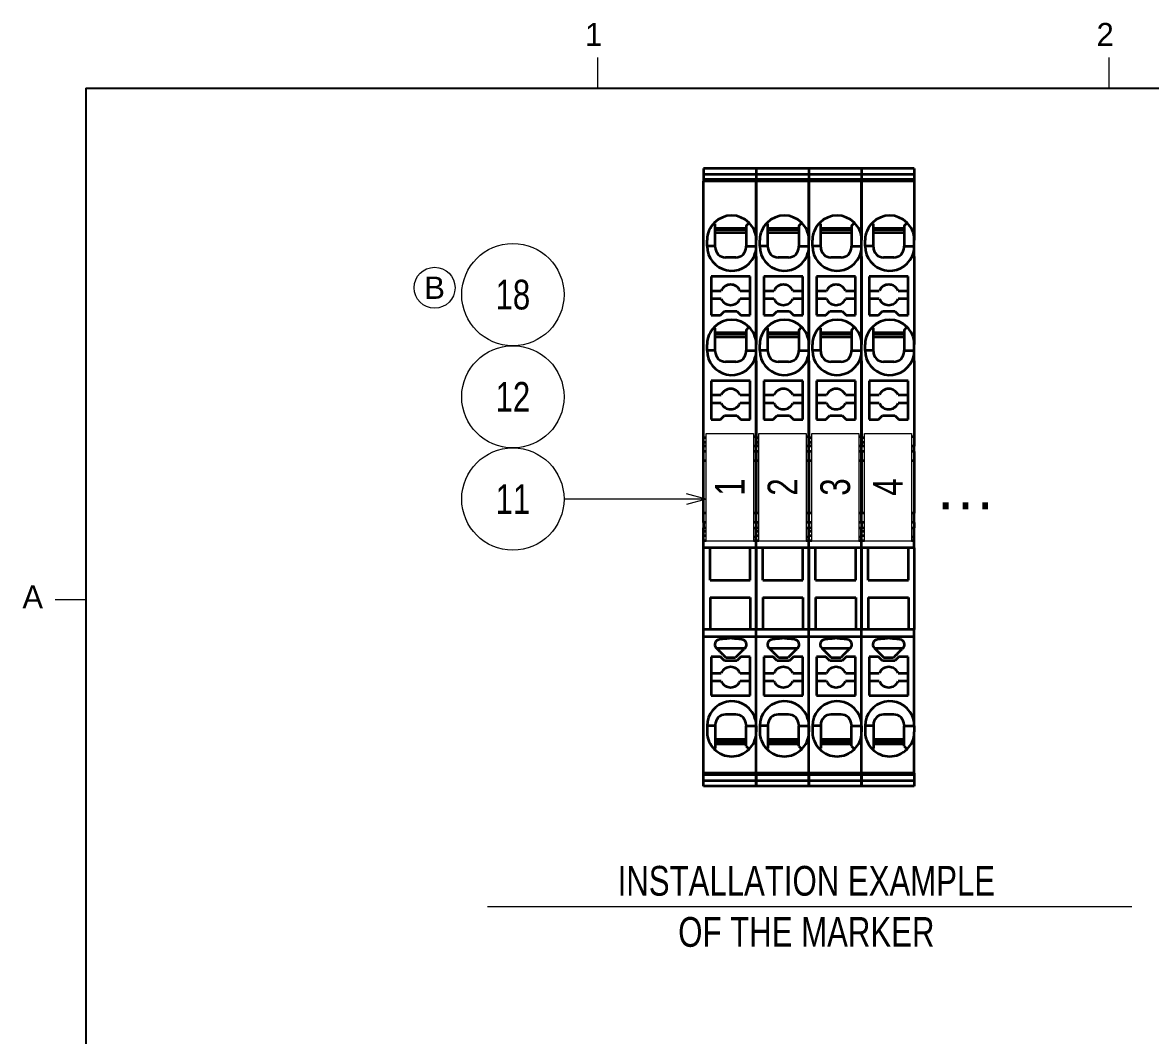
# Model space of a CAD drawing. Header units: millimetres. Extents: x 7 to 587, y 2 to 418.
# Drawn here: x 26.8 to 137.1, y 317.4 to 416.4 of the extents above; entities that cross this region are included whole.
import ezdxf
from ezdxf.enums import TextEntityAlignment as Align

# ---------------------------------------------------------------- set-up
doc = ezdxf.new("R2010")
doc.units = ezdxf.units.MM
for name, color, linetype in [('GR1_01', 7, 'Continuous'), ('GR1_05', 7, 'Continuous'), ('GR1_15', 7, 'Continuous'), ('GR1_16', 7, 'Continuous'), ('図面枠C7M', 7, 'Continuous')]:
    doc.layers.add(name, color=color, linetype=linetype)
doc.styles.add('HG丸ｺﾞｼｯｸM-PRO', font='')
doc.styles.get('HG丸ｺﾞｼｯｸM-PRO').set_extended_font_data('HG丸ｺﾞｼｯｸM-PRO')

# ---------------------------------------------------------------- blocks, each defined once
blk = doc.blocks.new('BLKF023')
at = {"layer": '図面枠C7M', "color": 4, "linetype": 'Continuous', "lineweight": 13}
for p, q in [((83, 413), (83, 410)), ((133, 413), (133, 410)), ((30, 360), (33, 360))]:
    blk.add_line(p, q, dxfattribs=at)
at = {"layer": '図面枠C7M', "color": 2, "linetype": 'Continuous', "lineweight": 25}
for q in [(587, 410), (33, 10)]:
    blk.add_line((33, 410), q, dxfattribs=at)
at = {"layer": '図面枠C7M', "color": 4, "linetype": 'Continuous', "lineweight": 13, "style": 'HG丸ｺﾞｼｯｸM-PRO'}
for s, width, p in [('1', 1.003994, (81.79, 413.45)), ('2', 1.003994, (131.79, 413.45)), ('A', 1.002405, (26.79, 358.45))]:
    blk.add_text(s, height=2.25, dxfattribs=dict(at, width=width)).set_placement(p, align=Align.BOTTOM_LEFT)
blk = doc.blocks.new('BLKF063')
at = {"layer": 'GR1_01', "color": 3, "linetype": 'Continuous', "lineweight": 35}
for p, q in [((93.37, 402.14), (93.37, 401.6)), ((98.52, 402.14), (93.37, 402.14)), ((93.37, 401.6), (93.37, 401.06)), ((93.37, 401.6), (98.52, 401.6)), ((98.52, 402.14), (98.52, 401.6)), ((98.52, 401.6), (98.52, 401.06)), ((98.52, 401.06), (93.37, 401.06)), ((93.37, 401.06), (93.37, 400.9)), ((93.37, 375.79), (93.37, 400.9)), ((98.52, 400.9), (93.37, 400.9)), ((98.52, 401.06), (98.52, 400.9)), ((98.52, 400.9), (98.52, 396.14)), ((94.52, 396.74), (94.42, 396.84)), ((94.52, 396.29), (94.52, 396.74)), ((94.52, 396.14), (94.52, 396.29)), ((94.52, 396.29), (97.52, 396.29)), ((94.52, 395.89), (94.52, 396.14)), ((97.52, 396.14), (94.52, 396.14)), ((94.52, 394.54), (94.52, 395.89)), ((94.52, 395.89), (97.52, 395.89)), ((97.52, 396.54), (97.82, 396.84)), ((97.52, 396.54), (97.52, 396.29)), ((97.52, 396.29), (97.52, 396.14)), ((97.52, 396.14), (97.52, 395.89)), ((97.52, 395.89), (97.52, 394.54)), ((98.52, 396.14), (98.3, 396.14)), ((98.52, 396.14), (98.52, 395.14)), ((93.72, 394.54), (93.72, 395.14)), ((98.52, 394.54), (98.52, 395.14)), ((94.52, 394.54), (93.72, 394.54)), ((94.52, 394.44), (94.52, 394.54)), ((97.52, 394.54), (98.52, 394.54)), ((97.52, 394.44), (97.52, 394.54)), ((98.52, 393.54), (98.52, 394.54)), ((98.52, 393.54), (98.3, 393.54)), ((98.52, 393.54), (98.52, 385.94)), ((97.92, 391.59), (94.12, 391.59)), ((94.12, 391.59), (94.12, 390.19)), ((97.92, 390.19), (97.92, 391.59)), ((94.12, 390.19), (95.1, 390.19)), ((94.12, 390.19), (94.12, 389.39)), ((95.1, 389.39), (94.12, 389.39)), ((94.12, 389.39), (94.12, 387.79)), ((96.94, 390.19), (97.92, 390.19)), ((97.92, 389.39), (96.94, 389.39)), ((97.92, 389.39), (97.92, 390.19)), ((97.92, 387.79), (97.92, 389.39)), ((95.02, 387.79), (95.42, 388.19)), ((95.42, 388.19), (96.62, 388.19)), ((96.62, 388.19), (97.02, 387.79)), ((94.12, 387.79), (95.02, 387.79)), ((97.02, 387.79), (97.92, 387.79)), ((94.52, 386.54), (94.42, 386.64)), ((94.52, 386.09), (94.52, 386.54)), ((94.52, 385.94), (94.52, 386.09)), ((94.52, 386.09), (97.52, 386.09)), ((94.52, 385.69), (94.52, 385.94)), ((97.52, 385.94), (94.52, 385.94)), ((97.52, 386.34), (97.82, 386.64)), ((97.52, 386.34), (97.52, 386.09)), ((97.52, 386.09), (97.52, 385.94)), ((97.52, 385.94), (97.52, 385.69)), ((98.52, 385.94), (98.3, 385.94)), ((98.52, 385.94), (98.52, 384.94)), ((93.72, 384.34), (93.72, 384.94)), ((94.52, 384.34), (94.52, 385.69)), ((94.52, 385.69), (97.52, 385.69)), ((97.52, 385.69), (97.52, 384.34)), ((98.52, 384.34), (98.52, 384.94)), ((94.52, 384.34), (93.72, 384.34)), ((94.52, 384.24), (94.52, 384.34)), ((97.52, 384.34), (98.52, 384.34)), ((97.52, 384.24), (97.52, 384.34)), ((98.52, 383.34), (98.52, 384.34)), ((98.52, 383.34), (98.3, 383.34)), ((98.52, 383.34), (98.52, 375.89)), ((97.92, 381.39), (94.12, 381.39)), ((94.12, 381.39), (94.12, 379.99)), ((97.92, 379.99), (97.92, 381.39)), ((94.12, 379.99), (94.12, 379.19)), ((94.12, 379.99), (95.1, 379.99)), ((96.94, 379.99), (97.92, 379.99)), ((97.92, 379.19), (97.92, 379.99)), ((94.12, 379.19), (94.12, 377.59)), ((95.1, 379.19), (94.12, 379.19)), ((97.92, 379.19), (96.94, 379.19)), ((97.92, 377.59), (97.92, 379.19)), ((94.12, 377.59), (95.02, 377.59)), ((95.02, 377.59), (95.42, 377.99)), ((95.42, 377.99), (96.62, 377.99)), ((96.62, 377.99), (97.02, 377.59)), ((97.02, 377.59), (97.92, 377.59)), ((93.37, 375.34), (93.37, 375.79)), ((93.64, 375.79), (93.37, 375.79)), ((93.64, 375.34), (93.37, 375.34)), ((93.37, 374.99), (93.37, 375.34)), ((93.37, 374.47), (93.37, 374.99)), ((93.64, 374.99), (93.37, 374.99)), ((98.52, 375.89), (98.24, 375.89)), ((98.52, 374.99), (98.24, 374.99)), ((98.52, 375.89), (98.52, 374.99)), ((98.52, 374.47), (98.52, 374.99)), ((93.37, 373.56), (93.37, 374.47)), ((93.64, 374.47), (93.37, 374.47)), ((98.52, 374.47), (98.24, 374.47)), ((98.52, 374.47), (98.52, 373.56)), ((93.37, 368.43), (93.37, 373.56)), ((93.64, 373.56), (93.37, 373.56)), ((98.52, 373.56), (98.24, 373.56)), ((98.52, 373.56), (98.52, 368.43)), ((93.37, 367.52), (93.37, 368.43)), ((93.64, 368.43), (93.37, 368.43)), ((98.52, 368.43), (98.24, 368.43)), ((98.52, 367.52), (98.52, 368.43)), ((93.37, 367.52), (93.37, 367)), ((93.64, 367.52), (93.37, 367.52)), ((98.52, 367.52), (98.24, 367.52)), ((98.52, 367.52), (98.52, 367)), ((93.37, 366.65), (93.37, 367)), ((93.37, 367), (93.64, 367)), ((93.37, 366.2), (93.37, 366.65)), ((93.64, 366.65), (93.37, 366.65)), ((93.64, 366.2), (93.37, 366.2)), ((93.37, 365.76), (93.37, 366.2)), ((98.24, 367), (98.52, 367)), ((98.52, 366.09), (98.24, 366.09)), ((98.52, 366.09), (98.52, 367)), ((98.52, 365.76), (98.52, 366.09)), ((93.37, 365.76), (93.64, 365.76)), ((93.37, 365.04), (93.37, 365.76)), ((93.37, 357.04), (93.37, 365.04)), ((94.02, 365.04), (93.37, 365.04)), ((94.02, 361.89), (94.02, 365.04)), ((97.94, 365.04), (94.02, 365.04)), ((97.94, 361.89), (97.94, 365.04)), ((98.52, 365.04), (97.94, 365.04)), ((98.24, 365.76), (98.52, 365.76)), ((98.52, 365.04), (98.52, 365.76)), ((98.52, 365.04), (98.52, 357.04)), ((94.02, 361.89), (97.94, 361.89)), ((94.02, 360.19), (97.94, 360.19)), ((94.02, 360.19), (94.02, 357.04)), ((97.94, 360.19), (97.94, 357.04)), ((94.02, 357.04), (93.37, 357.04)), ((93.37, 356.33), (93.37, 357.04)), ((93.37, 343), (93.37, 356.33)), ((98.52, 356.33), (93.37, 356.33)), ((97.94, 357.04), (94.02, 357.04)), ((98.52, 357.04), (97.94, 357.04)), ((98.52, 356.33), (98.52, 357.04)), ((98.52, 348.64), (98.52, 356.33)), ((94.63, 355.22), (97.41, 355.22)), ((95.02, 354.39), (94.12, 354.39)), ((94.12, 354.39), (94.12, 352.79)), ((95.42, 353.99), (95.02, 354.39)), ((96.62, 353.99), (95.42, 353.99)), ((97.02, 354.39), (96.62, 353.99)), ((97.92, 354.39), (97.02, 354.39)), ((97.92, 352.79), (97.92, 354.39)), ((94.12, 352.79), (94.12, 351.99)), ((94.12, 352.79), (95.1, 352.79)), ((94.12, 351.99), (94.12, 350.59)), ((95.1, 351.99), (94.12, 351.99)), ((96.94, 352.79), (97.92, 352.79)), ((97.92, 351.99), (96.94, 351.99)), ((97.92, 351.99), (97.92, 352.79)), ((97.92, 350.59), (97.92, 351.99)), ((94.12, 350.59), (97.92, 350.59)), ((98.52, 348.64), (98.3, 348.64)), ((98.52, 347.64), (98.52, 348.64)), ((94.52, 347.64), (93.72, 347.64)), ((93.72, 347.64), (93.72, 347.04)), ((94.52, 347.74), (94.52, 347.64)), ((94.52, 347.64), (94.52, 346.29)), ((97.52, 347.74), (97.52, 347.64)), ((97.52, 347.64), (98.52, 347.64)), ((97.52, 346.29), (97.52, 347.64)), ((98.52, 347.64), (98.52, 347.04)), ((97.52, 346.29), (94.52, 346.29)), ((94.52, 346.29), (94.52, 346.04)), ((97.52, 346.04), (97.52, 346.29)), ((98.52, 346.04), (98.52, 347.04)), ((94.52, 345.44), (94.42, 345.35)), ((97.52, 346.04), (94.52, 346.04)), ((94.52, 346.04), (94.52, 345.89)), ((94.52, 345.89), (97.52, 345.89)), ((94.52, 345.89), (94.52, 345.44)), ((97.52, 345.89), (97.52, 346.04)), ((97.52, 345.64), (97.52, 345.89)), ((97.52, 345.64), (97.82, 345.35)), ((98.52, 346.04), (98.3, 346.04)), ((98.52, 343), (98.52, 346.04)), ((93.37, 342.83), (93.37, 343)), ((98.52, 343), (93.37, 343)), ((98.52, 343), (98.52, 342.83)), ((93.37, 342.29), (93.37, 342.83)), ((98.52, 342.83), (93.37, 342.83)), ((93.37, 341.74), (93.37, 342.29)), ((93.37, 342.29), (98.52, 342.29)), ((98.52, 342.83), (98.52, 342.29)), ((98.52, 342.29), (98.52, 341.74)), ((98.52, 341.74), (93.37, 341.74))]:
    blk.add_line(p, q, dxfattribs=at)
for centre, radius, start, end in [((96.12, 395.14), 2.4, 45, 135), ((96.12, 395.14), 2.4, 135, 180), ((96.12, 395.14), 2.4, 24.6243, 45), ((96.12, 395.14), 2.4, 0, 24.6243), ((96.12, 394.54), 2.4, 180, 335.3757), ((95.52, 394.44), 1, 180, 270), ((96.52, 394.44), 1, 270, 0), ((96.12, 394.54), 2.4, 335.3757, 0), ((96.02, 389.79), 1, 23.5782, 156.4218), ((96.02, 389.79), 1, 203.5782, 336.4218), ((96.12, 384.94), 2.4, 45, 135), ((96.12, 384.94), 2.4, 135, 180), ((96.12, 384.94), 2.4, 24.6243, 45), ((96.12, 384.94), 2.4, 0, 24.6243), ((96.12, 384.34), 2.4, 180, 335.3757), ((95.52, 384.24), 1, 180, 270), ((96.52, 384.24), 1, 270, 0), ((96.12, 384.34), 2.4, 335.3757, 0), ((96.02, 379.59), 1, 23.5782, 156.4218), ((96.02, 379.59), 1, 203.5782, 336.4218), ((94.97, 355.59), 0.5, 95.4406, 224.9997), ((97.07, 355.59), 0.5, 315, 84.5597), ((96.02, 352.39), 1, 23.5782, 156.4218), ((96.02, 352.39), 1, 203.5782, 336.4218), ((96.12, 347.64), 2.4, 24.6243, 180), ((95.52, 347.74), 1, 90, 180), ((96.52, 347.74), 1, 0, 90), ((96.12, 347.64), 2.4, 0, 24.6243), ((96.12, 347.04), 2.4, 180, 225), ((96.12, 347.04), 2.4, 335.3757, 0), ((96.12, 347.04), 2.4, 225, 315), ((96.12, 347.04), 2.4, 315, 335.3757)]:
    blk.add_arc(centre, radius, start, end, dxfattribs=at)
for points, knots in [([(96.52, 393.44), (96.48, 393.44), (96.4, 393.44), (96.27, 393.44), (96.13, 393.44), (96, 393.44), (95.87, 393.44), (95.75, 393.44), (95.63, 393.44), (95.56, 393.44), (95.52, 393.44)], [0, 0, 0, 0, 0.1216783, 0.2511232, 0.3866031, 0.5226333, 0.6535034, 0.7768386, 0.8919103, 1, 1, 1, 1]), ([(96.52, 383.24), (96.48, 383.24), (96.4, 383.24), (96.27, 383.24), (96.13, 383.24), (96, 383.24), (95.87, 383.24), (95.75, 383.24), (95.63, 383.24), (95.56, 383.24), (95.52, 383.24)], [0, 0, 0, 0, 0.1216783, 0.2511232, 0.3866031, 0.5226333, 0.6535034, 0.7768386, 0.8919103, 1, 1, 1, 1]), ([(94.63, 355.22), (94.71, 355.15), (94.86, 355), (95.09, 354.77), (95.33, 354.53), (95.48, 354.37), (95.56, 354.29)], [0, 0, 0, 0, 0.323038, 0.646076, 0.980696, 1.315315, 1.315315, 1.315315, 1.315315]), ([(97.41, 355.22), (97.33, 355.15), (97.18, 355), (96.95, 354.77), (96.71, 354.53), (96.56, 354.37), (96.48, 354.29)], [0, 0, 0, 0, 0.323038, 0.646076, 0.980696, 1.315315, 1.315315, 1.315315, 1.315315]), ([(96.52, 348.74), (96.48, 348.74), (96.4, 348.74), (96.27, 348.74), (96.13, 348.74), (96, 348.74), (95.87, 348.74), (95.75, 348.74), (95.63, 348.74), (95.56, 348.74), (95.52, 348.74)], [0, 0, 0, 0, 0.1216783, 0.2511232, 0.3866031, 0.5226333, 0.6535034, 0.7768386, 0.8919103, 1, 1, 1, 1])]:
    blk.add_open_spline(points, degree=3, knots=knots, dxfattribs=at)
for points in [[(96.02, 356.2), (95.93, 356.19), (95.75, 356.17), (95.47, 356.14), (95.2, 356.12), (95.01, 356.1), (94.92, 356.09)], [(97.12, 356.09), (97.03, 356.1), (96.84, 356.12), (96.57, 356.14), (96.29, 356.17), (96.11, 356.19), (96.02, 356.2)], [(94.62, 355.24), (94.62, 355.24), (94.62, 355.23), (94.63, 355.23), (94.63, 355.22)], [(97.42, 355.24), (97.42, 355.24), (97.41, 355.23), (97.41, 355.23), (97.41, 355.22)], [(96.48, 354.29), (96.4, 354.29), (96.25, 354.29), (96.02, 354.29), (95.79, 354.29), (95.64, 354.29), (95.56, 354.29)]]:
    blk.add_open_spline(points, degree=3, dxfattribs=at)
blk = doc.blocks.new('BLKF064')
at = {"layer": 'GR1_01', "color": 4, "linetype": 'Continuous', "lineweight": 13}
for p, q in [((93.64, 365.74), (93.64, 376.24)), ((93.64, 376.24), (98.24, 376.24)), ((98.24, 376.24), (98.24, 365.74)), ((93.64, 365.74), (98.24, 365.74))]:
    blk.add_line(p, q, dxfattribs=at)
blk = doc.blocks.new('BLKF065')
at = {"layer": 'GR1_01', "color": 3, "linetype": 'Continuous', "lineweight": 35}
for p, q in [((98.52, 402.14), (98.52, 401.6)), ((103.67, 402.14), (98.52, 402.14)), ((98.52, 401.6), (98.52, 401.06)), ((98.52, 401.6), (103.67, 401.6)), ((103.67, 402.14), (103.67, 401.6)), ((103.67, 401.6), (103.67, 401.06)), ((103.67, 401.06), (98.52, 401.06)), ((98.52, 401.06), (98.52, 400.9)), ((98.52, 375.79), (98.52, 400.9)), ((103.67, 400.9), (98.52, 400.9)), ((103.67, 401.06), (103.67, 400.9)), ((103.67, 400.9), (103.67, 396.14)), ((99.67, 396.74), (99.57, 396.84)), ((99.67, 396.29), (99.67, 396.74)), ((99.67, 396.14), (99.67, 396.29)), ((99.67, 396.29), (102.67, 396.29)), ((99.67, 395.89), (99.67, 396.14)), ((102.67, 396.14), (99.67, 396.14)), ((99.67, 394.54), (99.67, 395.89)), ((99.67, 395.89), (102.67, 395.89)), ((102.67, 396.54), (102.97, 396.84)), ((102.67, 396.54), (102.67, 396.29)), ((102.67, 396.29), (102.67, 396.14)), ((102.67, 396.14), (102.67, 395.89)), ((102.67, 395.89), (102.67, 394.54)), ((103.67, 396.14), (103.45, 396.14)), ((103.67, 396.14), (103.67, 395.14)), ((98.87, 394.54), (98.87, 395.14)), ((103.67, 394.54), (103.67, 395.14)), ((99.67, 394.54), (98.87, 394.54)), ((99.67, 394.44), (99.67, 394.54)), ((102.67, 394.54), (103.67, 394.54)), ((102.67, 394.44), (102.67, 394.54)), ((103.67, 393.54), (103.67, 394.54)), ((103.67, 393.54), (103.45, 393.54)), ((103.67, 393.54), (103.67, 385.94)), ((103.07, 391.59), (99.27, 391.59)), ((99.27, 391.59), (99.27, 390.19)), ((103.07, 390.19), (103.07, 391.59)), ((99.27, 390.19), (100.25, 390.19)), ((99.27, 390.19), (99.27, 389.39)), ((100.25, 389.39), (99.27, 389.39)), ((99.27, 389.39), (99.27, 387.79)), ((102.09, 390.19), (103.07, 390.19)), ((103.07, 389.39), (102.09, 389.39)), ((103.07, 389.39), (103.07, 390.19)), ((103.07, 387.79), (103.07, 389.39)), ((100.17, 387.79), (100.57, 388.19)), ((100.57, 388.19), (101.77, 388.19)), ((101.77, 388.19), (102.17, 387.79)), ((99.27, 387.79), (100.17, 387.79)), ((102.17, 387.79), (103.07, 387.79)), ((99.67, 386.54), (99.57, 386.64)), ((99.67, 386.09), (99.67, 386.54)), ((99.67, 385.94), (99.67, 386.09)), ((99.67, 386.09), (102.67, 386.09)), ((99.67, 385.69), (99.67, 385.94)), ((102.67, 385.94), (99.67, 385.94)), ((102.67, 386.34), (102.97, 386.64)), ((102.67, 386.34), (102.67, 386.09)), ((102.67, 386.09), (102.67, 385.94)), ((102.67, 385.94), (102.67, 385.69)), ((103.67, 385.94), (103.45, 385.94)), ((103.67, 385.94), (103.67, 384.94)), ((98.87, 384.34), (98.87, 384.94)), ((99.67, 384.34), (99.67, 385.69)), ((99.67, 385.69), (102.67, 385.69)), ((102.67, 385.69), (102.67, 384.34)), ((103.67, 384.34), (103.67, 384.94)), ((99.67, 384.34), (98.87, 384.34)), ((99.67, 384.24), (99.67, 384.34)), ((102.67, 384.34), (103.67, 384.34)), ((102.67, 384.24), (102.67, 384.34)), ((103.67, 383.34), (103.67, 384.34)), ((103.67, 383.34), (103.45, 383.34)), ((103.67, 383.34), (103.67, 375.89)), ((103.07, 381.39), (99.27, 381.39)), ((99.27, 381.39), (99.27, 379.99)), ((103.07, 379.99), (103.07, 381.39)), ((99.27, 379.99), (99.27, 379.19)), ((99.27, 379.99), (100.25, 379.99)), ((102.09, 379.99), (103.07, 379.99)), ((103.07, 379.19), (103.07, 379.99)), ((99.27, 379.19), (99.27, 377.59)), ((100.25, 379.19), (99.27, 379.19)), ((103.07, 379.19), (102.09, 379.19)), ((103.07, 377.59), (103.07, 379.19)), ((99.27, 377.59), (100.17, 377.59)), ((100.17, 377.59), (100.57, 377.99)), ((100.57, 377.99), (101.77, 377.99)), ((101.77, 377.99), (102.17, 377.59)), ((102.17, 377.59), (103.07, 377.59)), ((98.52, 375.34), (98.52, 375.79)), ((98.79, 375.79), (98.52, 375.79)), ((98.79, 375.34), (98.52, 375.34)), ((98.52, 374.99), (98.52, 375.34)), ((98.52, 374.47), (98.52, 374.99)), ((98.79, 374.99), (98.52, 374.99)), ((103.67, 375.89), (103.39, 375.89)), ((103.67, 374.99), (103.39, 374.99)), ((103.67, 375.89), (103.67, 374.99)), ((103.67, 374.47), (103.67, 374.99)), ((98.52, 373.56), (98.52, 374.47)), ((98.79, 374.47), (98.52, 374.47)), ((103.67, 374.47), (103.39, 374.47)), ((103.67, 374.47), (103.67, 373.56)), ((98.52, 368.43), (98.52, 373.56)), ((98.79, 373.56), (98.52, 373.56)), ((103.67, 373.56), (103.39, 373.56)), ((103.67, 373.56), (103.67, 368.43)), ((98.52, 367.52), (98.52, 368.43)), ((98.79, 368.43), (98.52, 368.43)), ((103.67, 368.43), (103.39, 368.43)), ((103.67, 367.52), (103.67, 368.43)), ((98.52, 367.52), (98.52, 367)), ((98.79, 367.52), (98.52, 367.52)), ((103.67, 367.52), (103.39, 367.52)), ((103.67, 367.52), (103.67, 367)), ((98.52, 366.65), (98.52, 367)), ((98.52, 367), (98.79, 367)), ((98.52, 366.2), (98.52, 366.65)), ((98.79, 366.65), (98.52, 366.65)), ((98.79, 366.2), (98.52, 366.2)), ((98.52, 365.76), (98.52, 366.2)), ((103.39, 367), (103.67, 367)), ((103.67, 366.09), (103.39, 366.09)), ((103.67, 366.09), (103.67, 367)), ((103.67, 365.76), (103.67, 366.09)), ((98.52, 365.76), (98.79, 365.76)), ((98.52, 365.04), (98.52, 365.76)), ((98.52, 357.04), (98.52, 365.04)), ((99.17, 365.04), (98.52, 365.04)), ((99.17, 361.89), (99.17, 365.04)), ((103.09, 365.04), (99.17, 365.04)), ((103.09, 361.89), (103.09, 365.04)), ((103.67, 365.04), (103.09, 365.04)), ((103.39, 365.76), (103.67, 365.76)), ((103.67, 365.04), (103.67, 365.76)), ((103.67, 365.04), (103.67, 357.04)), ((99.17, 361.89), (103.09, 361.89)), ((99.17, 360.19), (103.09, 360.19)), ((99.17, 360.19), (99.17, 357.04)), ((103.09, 360.19), (103.09, 357.04)), ((99.17, 357.04), (98.52, 357.04)), ((98.52, 356.33), (98.52, 357.04)), ((98.52, 343), (98.52, 356.33)), ((103.67, 356.33), (98.52, 356.33)), ((103.09, 357.04), (99.17, 357.04)), ((103.67, 357.04), (103.09, 357.04)), ((103.67, 356.33), (103.67, 357.04)), ((103.67, 348.64), (103.67, 356.33)), ((99.78, 355.22), (102.56, 355.22)), ((100.17, 354.39), (99.27, 354.39)), ((99.27, 354.39), (99.27, 352.79)), ((100.57, 353.99), (100.17, 354.39)), ((101.77, 353.99), (100.57, 353.99)), ((102.17, 354.39), (101.77, 353.99)), ((103.07, 354.39), (102.17, 354.39)), ((103.07, 352.79), (103.07, 354.39)), ((99.27, 352.79), (99.27, 351.99)), ((99.27, 352.79), (100.25, 352.79)), ((99.27, 351.99), (99.27, 350.59)), ((100.25, 351.99), (99.27, 351.99)), ((102.09, 352.79), (103.07, 352.79)), ((103.07, 351.99), (102.09, 351.99)), ((103.07, 351.99), (103.07, 352.79)), ((103.07, 350.59), (103.07, 351.99)), ((99.27, 350.59), (103.07, 350.59)), ((103.67, 348.64), (103.45, 348.64)), ((103.67, 347.64), (103.67, 348.64)), ((99.67, 347.64), (98.87, 347.64)), ((98.87, 347.64), (98.87, 347.04)), ((99.67, 347.74), (99.67, 347.64)), ((99.67, 347.64), (99.67, 346.29)), ((102.67, 347.74), (102.67, 347.64)), ((102.67, 347.64), (103.67, 347.64)), ((102.67, 346.29), (102.67, 347.64)), ((103.67, 347.64), (103.67, 347.04)), ((102.67, 346.29), (99.67, 346.29)), ((99.67, 346.29), (99.67, 346.04)), ((102.67, 346.04), (102.67, 346.29)), ((103.67, 346.04), (103.67, 347.04)), ((99.67, 345.44), (99.57, 345.35)), ((102.67, 346.04), (99.67, 346.04)), ((99.67, 346.04), (99.67, 345.89)), ((99.67, 345.89), (102.67, 345.89)), ((99.67, 345.89), (99.67, 345.44)), ((102.67, 345.89), (102.67, 346.04)), ((102.67, 345.64), (102.67, 345.89)), ((102.67, 345.64), (102.97, 345.35)), ((103.67, 346.04), (103.45, 346.04)), ((103.67, 343), (103.67, 346.04)), ((98.52, 342.83), (98.52, 343)), ((103.67, 343), (98.52, 343)), ((103.67, 343), (103.67, 342.83)), ((98.52, 342.29), (98.52, 342.83)), ((103.67, 342.83), (98.52, 342.83)), ((98.52, 341.74), (98.52, 342.29)), ((98.52, 342.29), (103.67, 342.29)), ((103.67, 342.83), (103.67, 342.29)), ((103.67, 342.29), (103.67, 341.74)), ((103.67, 341.74), (98.52, 341.74))]:
    blk.add_line(p, q, dxfattribs=at)
for centre, radius, start, end in [((101.27, 395.14), 2.4, 45, 135), ((101.27, 395.14), 2.4, 135, 180), ((101.27, 395.14), 2.4, 24.6243, 45), ((101.27, 395.14), 2.4, 0, 24.6243), ((101.27, 394.54), 2.4, 180, 335.3757), ((100.67, 394.44), 1, 180, 270), ((101.67, 394.44), 1, 270, 0), ((101.27, 394.54), 2.4, 335.3757, 0), ((101.17, 389.79), 1, 23.5782, 156.4218), ((101.17, 389.79), 1, 203.5782, 336.4218), ((101.27, 384.94), 2.4, 45, 135), ((101.27, 384.94), 2.4, 135, 180), ((101.27, 384.94), 2.4, 24.6243, 45), ((101.27, 384.94), 2.4, 0, 24.6243), ((101.27, 384.34), 2.4, 180, 335.3757), ((100.67, 384.24), 1, 180, 270), ((101.67, 384.24), 1, 270, 0), ((101.27, 384.34), 2.4, 335.3757, 0), ((101.17, 379.59), 1, 23.5782, 156.4218), ((101.17, 379.59), 1, 203.5782, 336.4218), ((100.12, 355.59), 0.5, 95.4406, 224.9997), ((102.22, 355.59), 0.5, 315, 84.5597), ((101.17, 352.39), 1, 23.5782, 156.4218), ((101.17, 352.39), 1, 203.5782, 336.4218), ((101.27, 347.64), 2.4, 24.6243, 180), ((100.67, 347.74), 1, 90, 180), ((101.67, 347.74), 1, 0, 90), ((101.27, 347.64), 2.4, 0, 24.6243), ((101.27, 347.04), 2.4, 180, 225), ((101.27, 347.04), 2.4, 335.3757, 0), ((101.27, 347.04), 2.4, 225, 315), ((101.27, 347.04), 2.4, 315, 335.3757)]:
    blk.add_arc(centre, radius, start, end, dxfattribs=at)
for points, knots in [([(101.67, 393.44), (101.63, 393.44), (101.55, 393.44), (101.42, 393.44), (101.28, 393.44), (101.15, 393.44), (101.02, 393.44), (100.9, 393.44), (100.78, 393.44), (100.71, 393.44), (100.67, 393.44)], [0, 0, 0, 0, 0.1216783, 0.2511232, 0.3866031, 0.5226333, 0.6535034, 0.7768386, 0.8919103, 1, 1, 1, 1]), ([(101.67, 383.24), (101.63, 383.24), (101.55, 383.24), (101.42, 383.24), (101.28, 383.24), (101.15, 383.24), (101.02, 383.24), (100.9, 383.24), (100.78, 383.24), (100.71, 383.24), (100.67, 383.24)], [0, 0, 0, 0, 0.1216783, 0.2511232, 0.3866031, 0.5226333, 0.6535034, 0.7768386, 0.8919103, 1, 1, 1, 1]), ([(99.78, 355.22), (99.86, 355.15), (100.01, 355), (100.24, 354.77), (100.48, 354.53), (100.63, 354.37), (100.71, 354.29)], [0, 0, 0, 0, 0.323038, 0.646076, 0.980696, 1.315315, 1.315315, 1.315315, 1.315315]), ([(102.56, 355.22), (102.48, 355.15), (102.33, 355), (102.1, 354.77), (101.86, 354.53), (101.71, 354.37), (101.63, 354.29)], [0, 0, 0, 0, 0.323038, 0.646076, 0.980696, 1.315315, 1.315315, 1.315315, 1.315315]), ([(101.67, 348.74), (101.63, 348.74), (101.55, 348.74), (101.42, 348.74), (101.28, 348.74), (101.15, 348.74), (101.02, 348.74), (100.9, 348.74), (100.78, 348.74), (100.71, 348.74), (100.67, 348.74)], [0, 0, 0, 0, 0.1216783, 0.2511232, 0.3866031, 0.5226333, 0.6535034, 0.7768386, 0.8919103, 1, 1, 1, 1])]:
    blk.add_open_spline(points, degree=3, knots=knots, dxfattribs=at)
for points in [[(101.17, 356.2), (101.08, 356.19), (100.9, 356.17), (100.62, 356.14), (100.35, 356.12), (100.16, 356.1), (100.07, 356.09)], [(102.27, 356.09), (102.18, 356.1), (101.99, 356.12), (101.72, 356.14), (101.44, 356.17), (101.26, 356.19), (101.17, 356.2)], [(99.77, 355.24), (99.77, 355.24), (99.77, 355.23), (99.78, 355.23), (99.78, 355.22)], [(102.57, 355.24), (102.57, 355.24), (102.56, 355.23), (102.56, 355.23), (102.56, 355.22)], [(101.63, 354.29), (101.55, 354.29), (101.4, 354.29), (101.17, 354.29), (100.94, 354.29), (100.79, 354.29), (100.71, 354.29)]]:
    blk.add_open_spline(points, degree=3, dxfattribs=at)
blk = doc.blocks.new('BLKF066')
at = {"layer": 'GR1_01', "color": 4, "linetype": 'Continuous', "lineweight": 13}
for p, q in [((98.79, 365.74), (98.79, 376.24)), ((98.79, 376.24), (103.39, 376.24)), ((103.39, 376.24), (103.39, 365.74)), ((98.79, 365.74), (103.39, 365.74))]:
    blk.add_line(p, q, dxfattribs=at)
blk = doc.blocks.new('BLKF067')
at = {"layer": 'GR1_01', "color": 3, "linetype": 'Continuous', "lineweight": 35}
for p, q in [((103.67, 402.14), (103.67, 401.6)), ((108.82, 402.14), (103.67, 402.14)), ((103.67, 401.6), (103.67, 401.06)), ((103.67, 401.6), (108.82, 401.6)), ((108.82, 402.14), (108.82, 401.6)), ((108.82, 401.6), (108.82, 401.06)), ((108.82, 401.06), (103.67, 401.06)), ((103.67, 401.06), (103.67, 400.9)), ((103.67, 375.79), (103.67, 400.9)), ((108.82, 400.9), (103.67, 400.9)), ((108.82, 401.06), (108.82, 400.9)), ((108.82, 400.9), (108.82, 396.14)), ((104.82, 396.74), (104.72, 396.84)), ((104.82, 396.29), (104.82, 396.74)), ((104.82, 396.14), (104.82, 396.29)), ((104.82, 396.29), (107.82, 396.29)), ((104.82, 395.89), (104.82, 396.14)), ((107.82, 396.14), (104.82, 396.14)), ((104.82, 394.54), (104.82, 395.89)), ((104.82, 395.89), (107.82, 395.89)), ((107.82, 396.54), (108.12, 396.84)), ((107.82, 396.54), (107.82, 396.29)), ((107.82, 396.29), (107.82, 396.14)), ((107.82, 396.14), (107.82, 395.89)), ((107.82, 395.89), (107.82, 394.54)), ((108.82, 396.14), (108.6, 396.14)), ((108.82, 396.14), (108.82, 395.14)), ((104.02, 394.54), (104.02, 395.14)), ((108.82, 394.54), (108.82, 395.14)), ((104.82, 394.54), (104.02, 394.54)), ((104.82, 394.44), (104.82, 394.54)), ((107.82, 394.54), (108.82, 394.54)), ((107.82, 394.44), (107.82, 394.54)), ((108.82, 393.54), (108.82, 394.54)), ((108.82, 393.54), (108.6, 393.54)), ((108.82, 393.54), (108.82, 385.94)), ((108.22, 391.59), (104.42, 391.59)), ((104.42, 391.59), (104.42, 390.19)), ((108.22, 390.19), (108.22, 391.59)), ((104.42, 390.19), (105.4, 390.19)), ((104.42, 390.19), (104.42, 389.39)), ((105.4, 389.39), (104.42, 389.39)), ((104.42, 389.39), (104.42, 387.79)), ((107.24, 390.19), (108.22, 390.19)), ((108.22, 389.39), (107.24, 389.39)), ((108.22, 389.39), (108.22, 390.19)), ((108.22, 387.79), (108.22, 389.39)), ((105.32, 387.79), (105.72, 388.19)), ((105.72, 388.19), (106.92, 388.19)), ((106.92, 388.19), (107.32, 387.79)), ((104.42, 387.79), (105.32, 387.79)), ((107.32, 387.79), (108.22, 387.79)), ((104.82, 386.54), (104.72, 386.64)), ((104.82, 386.09), (104.82, 386.54)), ((104.82, 385.94), (104.82, 386.09)), ((104.82, 386.09), (107.82, 386.09)), ((104.82, 385.69), (104.82, 385.94)), ((107.82, 385.94), (104.82, 385.94)), ((107.82, 386.34), (108.12, 386.64)), ((107.82, 386.34), (107.82, 386.09)), ((107.82, 386.09), (107.82, 385.94)), ((107.82, 385.94), (107.82, 385.69)), ((108.82, 385.94), (108.6, 385.94)), ((108.82, 385.94), (108.82, 384.94)), ((104.02, 384.34), (104.02, 384.94)), ((104.82, 384.34), (104.82, 385.69)), ((104.82, 385.69), (107.82, 385.69)), ((107.82, 385.69), (107.82, 384.34)), ((108.82, 384.34), (108.82, 384.94)), ((104.82, 384.34), (104.02, 384.34)), ((104.82, 384.24), (104.82, 384.34)), ((107.82, 384.34), (108.82, 384.34)), ((107.82, 384.24), (107.82, 384.34)), ((108.82, 383.34), (108.82, 384.34)), ((108.82, 383.34), (108.6, 383.34)), ((108.82, 383.34), (108.82, 375.89)), ((108.22, 381.39), (104.42, 381.39)), ((104.42, 381.39), (104.42, 379.99)), ((108.22, 379.99), (108.22, 381.39)), ((104.42, 379.99), (104.42, 379.19)), ((104.42, 379.99), (105.4, 379.99)), ((107.24, 379.99), (108.22, 379.99)), ((108.22, 379.19), (108.22, 379.99)), ((104.42, 379.19), (104.42, 377.59)), ((105.4, 379.19), (104.42, 379.19)), ((108.22, 379.19), (107.24, 379.19)), ((108.22, 377.59), (108.22, 379.19)), ((104.42, 377.59), (105.32, 377.59)), ((105.32, 377.59), (105.72, 377.99)), ((105.72, 377.99), (106.92, 377.99)), ((106.92, 377.99), (107.32, 377.59)), ((107.32, 377.59), (108.22, 377.59)), ((103.67, 375.34), (103.67, 375.79)), ((103.94, 375.79), (103.67, 375.79)), ((103.94, 375.34), (103.67, 375.34)), ((103.67, 374.99), (103.67, 375.34)), ((103.67, 374.47), (103.67, 374.99)), ((103.94, 374.99), (103.67, 374.99)), ((108.82, 375.89), (108.54, 375.89)), ((108.82, 374.99), (108.54, 374.99)), ((108.82, 375.89), (108.82, 374.99)), ((108.82, 374.47), (108.82, 374.99)), ((103.67, 373.56), (103.67, 374.47)), ((103.94, 374.47), (103.67, 374.47)), ((108.82, 374.47), (108.54, 374.47)), ((108.82, 374.47), (108.82, 373.56)), ((103.67, 368.43), (103.67, 373.56)), ((103.94, 373.56), (103.67, 373.56)), ((108.82, 373.56), (108.54, 373.56)), ((108.82, 373.56), (108.82, 368.43)), ((103.67, 367.52), (103.67, 368.43)), ((103.94, 368.43), (103.67, 368.43)), ((108.82, 368.43), (108.54, 368.43)), ((108.82, 367.52), (108.82, 368.43)), ((103.67, 367.52), (103.67, 367)), ((103.94, 367.52), (103.67, 367.52)), ((108.82, 367.52), (108.54, 367.52)), ((108.82, 367.52), (108.82, 367)), ((103.67, 366.65), (103.67, 367)), ((103.67, 367), (103.94, 367)), ((103.67, 366.2), (103.67, 366.65)), ((103.94, 366.65), (103.67, 366.65)), ((103.94, 366.2), (103.67, 366.2)), ((103.67, 365.76), (103.67, 366.2)), ((108.54, 367), (108.82, 367)), ((108.82, 366.09), (108.54, 366.09)), ((108.82, 366.09), (108.82, 367)), ((108.82, 365.76), (108.82, 366.09)), ((103.67, 365.76), (103.94, 365.76)), ((103.67, 365.04), (103.67, 365.76)), ((103.67, 357.04), (103.67, 365.04)), ((104.32, 365.04), (103.67, 365.04)), ((104.32, 361.89), (104.32, 365.04)), ((108.24, 365.04), (104.32, 365.04)), ((108.24, 361.89), (108.24, 365.04)), ((108.82, 365.04), (108.24, 365.04)), ((108.54, 365.76), (108.82, 365.76)), ((108.82, 365.04), (108.82, 365.76)), ((108.82, 365.04), (108.82, 357.04)), ((104.32, 361.89), (108.24, 361.89)), ((104.32, 360.19), (108.24, 360.19)), ((104.32, 360.19), (104.32, 357.04)), ((108.24, 360.19), (108.24, 357.04)), ((104.32, 357.04), (103.67, 357.04)), ((103.67, 356.33), (103.67, 357.04)), ((103.67, 343), (103.67, 356.33)), ((108.82, 356.33), (103.67, 356.33)), ((108.24, 357.04), (104.32, 357.04)), ((108.82, 357.04), (108.24, 357.04)), ((108.82, 356.33), (108.82, 357.04)), ((108.82, 348.64), (108.82, 356.33)), ((104.93, 355.22), (107.71, 355.22)), ((105.32, 354.39), (104.42, 354.39)), ((104.42, 354.39), (104.42, 352.79)), ((105.72, 353.99), (105.32, 354.39)), ((106.92, 353.99), (105.72, 353.99)), ((107.32, 354.39), (106.92, 353.99)), ((108.22, 354.39), (107.32, 354.39)), ((108.22, 352.79), (108.22, 354.39)), ((104.42, 352.79), (104.42, 351.99)), ((104.42, 352.79), (105.4, 352.79)), ((104.42, 351.99), (104.42, 350.59)), ((105.4, 351.99), (104.42, 351.99)), ((107.24, 352.79), (108.22, 352.79)), ((108.22, 351.99), (107.24, 351.99)), ((108.22, 351.99), (108.22, 352.79)), ((108.22, 350.59), (108.22, 351.99)), ((104.42, 350.59), (108.22, 350.59)), ((108.82, 348.64), (108.6, 348.64)), ((108.82, 347.64), (108.82, 348.64)), ((104.82, 347.64), (104.02, 347.64)), ((104.02, 347.64), (104.02, 347.04)), ((104.82, 347.74), (104.82, 347.64)), ((104.82, 347.64), (104.82, 346.29)), ((107.82, 347.74), (107.82, 347.64)), ((107.82, 347.64), (108.82, 347.64)), ((107.82, 346.29), (107.82, 347.64)), ((108.82, 347.64), (108.82, 347.04)), ((107.82, 346.29), (104.82, 346.29)), ((104.82, 346.29), (104.82, 346.04)), ((107.82, 346.04), (107.82, 346.29)), ((108.82, 346.04), (108.82, 347.04)), ((104.82, 345.44), (104.72, 345.35)), ((107.82, 346.04), (104.82, 346.04)), ((104.82, 346.04), (104.82, 345.89)), ((104.82, 345.89), (107.82, 345.89)), ((104.82, 345.89), (104.82, 345.44)), ((107.82, 345.89), (107.82, 346.04)), ((107.82, 345.64), (107.82, 345.89)), ((107.82, 345.64), (108.12, 345.35)), ((108.82, 346.04), (108.6, 346.04)), ((108.82, 343), (108.82, 346.04)), ((103.67, 342.83), (103.67, 343)), ((108.82, 343), (103.67, 343)), ((108.82, 343), (108.82, 342.83)), ((103.67, 342.29), (103.67, 342.83)), ((108.82, 342.83), (103.67, 342.83)), ((103.67, 341.74), (103.67, 342.29)), ((103.67, 342.29), (108.82, 342.29)), ((108.82, 342.83), (108.82, 342.29)), ((108.82, 342.29), (108.82, 341.74)), ((108.82, 341.74), (103.67, 341.74))]:
    blk.add_line(p, q, dxfattribs=at)
for centre, radius, start, end in [((106.42, 395.14), 2.4, 45, 135), ((106.42, 395.14), 2.4, 135, 180), ((106.42, 395.14), 2.4, 24.6243, 45), ((106.42, 395.14), 2.4, 0, 24.6243), ((106.42, 394.54), 2.4, 180, 335.3757), ((105.82, 394.44), 1, 180, 270), ((106.82, 394.44), 1, 270, 0), ((106.42, 394.54), 2.4, 335.3757, 0), ((106.32, 389.79), 1, 23.5782, 156.4218), ((106.32, 389.79), 1, 203.5782, 336.4218), ((106.42, 384.94), 2.4, 45, 135), ((106.42, 384.94), 2.4, 135, 180), ((106.42, 384.94), 2.4, 24.6243, 45), ((106.42, 384.94), 2.4, 0, 24.6243), ((106.42, 384.34), 2.4, 180, 335.3757), ((105.82, 384.24), 1, 180, 270), ((106.82, 384.24), 1, 270, 0), ((106.42, 384.34), 2.4, 335.3757, 0), ((106.32, 379.59), 1, 23.5782, 156.4218), ((106.32, 379.59), 1, 203.5782, 336.4218), ((105.27, 355.59), 0.5, 95.4406, 224.9997), ((107.37, 355.59), 0.5, 315, 84.5597), ((106.32, 352.39), 1, 23.5782, 156.4218), ((106.32, 352.39), 1, 203.5782, 336.4218), ((106.42, 347.64), 2.4, 24.6243, 180), ((105.82, 347.74), 1, 90, 180), ((106.82, 347.74), 1, 0, 90), ((106.42, 347.64), 2.4, 0, 24.6243), ((106.42, 347.04), 2.4, 180, 225), ((106.42, 347.04), 2.4, 335.3757, 0), ((106.42, 347.04), 2.4, 225, 315), ((106.42, 347.04), 2.4, 315, 335.3757)]:
    blk.add_arc(centre, radius, start, end, dxfattribs=at)
for points, knots in [([(106.82, 393.44), (106.78, 393.44), (106.7, 393.44), (106.57, 393.44), (106.43, 393.44), (106.3, 393.44), (106.17, 393.44), (106.05, 393.44), (105.93, 393.44), (105.86, 393.44), (105.82, 393.44)], [0, 0, 0, 0, 0.1216783, 0.2511232, 0.3866031, 0.5226333, 0.6535034, 0.7768386, 0.8919103, 1, 1, 1, 1]), ([(106.82, 383.24), (106.78, 383.24), (106.7, 383.24), (106.57, 383.24), (106.43, 383.24), (106.3, 383.24), (106.17, 383.24), (106.05, 383.24), (105.93, 383.24), (105.86, 383.24), (105.82, 383.24)], [0, 0, 0, 0, 0.1216783, 0.2511232, 0.3866031, 0.5226333, 0.6535034, 0.7768386, 0.8919103, 1, 1, 1, 1]), ([(104.93, 355.22), (105.01, 355.15), (105.16, 355), (105.39, 354.77), (105.63, 354.53), (105.78, 354.37), (105.86, 354.29)], [0, 0, 0, 0, 0.323038, 0.646076, 0.980696, 1.315315, 1.315315, 1.315315, 1.315315]), ([(107.71, 355.22), (107.63, 355.15), (107.48, 355), (107.25, 354.77), (107.01, 354.53), (106.86, 354.37), (106.78, 354.29)], [0, 0, 0, 0, 0.323038, 0.646076, 0.980696, 1.315315, 1.315315, 1.315315, 1.315315]), ([(106.82, 348.74), (106.78, 348.74), (106.7, 348.74), (106.57, 348.74), (106.43, 348.74), (106.3, 348.74), (106.17, 348.74), (106.05, 348.74), (105.93, 348.74), (105.86, 348.74), (105.82, 348.74)], [0, 0, 0, 0, 0.1216783, 0.2511232, 0.3866031, 0.5226333, 0.6535034, 0.7768386, 0.8919103, 1, 1, 1, 1])]:
    blk.add_open_spline(points, degree=3, knots=knots, dxfattribs=at)
for points in [[(106.32, 356.2), (106.23, 356.19), (106.05, 356.17), (105.77, 356.14), (105.5, 356.12), (105.31, 356.1), (105.22, 356.09)], [(107.42, 356.09), (107.33, 356.1), (107.14, 356.12), (106.87, 356.14), (106.59, 356.17), (106.41, 356.19), (106.32, 356.2)], [(104.92, 355.24), (104.92, 355.24), (104.92, 355.23), (104.93, 355.23), (104.93, 355.22)], [(107.72, 355.24), (107.72, 355.24), (107.71, 355.23), (107.71, 355.23), (107.71, 355.22)], [(106.78, 354.29), (106.7, 354.29), (106.55, 354.29), (106.32, 354.29), (106.09, 354.29), (105.94, 354.29), (105.86, 354.29)]]:
    blk.add_open_spline(points, degree=3, dxfattribs=at)
blk = doc.blocks.new('BLKF068')
at = {"layer": 'GR1_01', "color": 4, "linetype": 'Continuous', "lineweight": 13}
for p, q in [((103.94, 365.74), (103.94, 376.24)), ((103.94, 376.24), (108.54, 376.24)), ((108.54, 376.24), (108.54, 365.74)), ((103.94, 365.74), (108.54, 365.74))]:
    blk.add_line(p, q, dxfattribs=at)
blk = doc.blocks.new('BLKF069')
at = {"layer": 'GR1_01', "color": 3, "linetype": 'Continuous', "lineweight": 35}
for p, q in [((108.82, 402.14), (108.82, 401.6)), ((113.97, 402.14), (108.82, 402.14)), ((108.82, 401.6), (108.82, 401.06)), ((108.82, 401.6), (113.97, 401.6)), ((113.97, 402.14), (113.97, 401.6)), ((113.97, 401.6), (113.97, 401.06)), ((113.97, 401.06), (108.82, 401.06)), ((108.82, 401.06), (108.82, 400.9)), ((108.82, 375.79), (108.82, 400.9)), ((113.97, 400.9), (108.82, 400.9)), ((113.97, 401.06), (113.97, 400.9)), ((113.97, 400.9), (113.97, 396.14)), ((109.97, 396.74), (109.87, 396.84)), ((109.97, 396.29), (109.97, 396.74)), ((109.97, 396.14), (109.97, 396.29)), ((109.97, 396.29), (112.97, 396.29)), ((109.97, 395.89), (109.97, 396.14)), ((112.97, 396.14), (109.97, 396.14)), ((109.97, 394.54), (109.97, 395.89)), ((109.97, 395.89), (112.97, 395.89)), ((112.97, 396.54), (113.27, 396.84)), ((112.97, 396.54), (112.97, 396.29)), ((112.97, 396.29), (112.97, 396.14)), ((112.97, 396.14), (112.97, 395.89)), ((112.97, 395.89), (112.97, 394.54)), ((113.97, 396.14), (113.75, 396.14)), ((113.97, 396.14), (113.97, 395.14)), ((109.17, 394.54), (109.17, 395.14)), ((113.97, 394.54), (113.97, 395.14)), ((109.97, 394.54), (109.17, 394.54)), ((109.97, 394.44), (109.97, 394.54)), ((112.97, 394.54), (113.97, 394.54)), ((112.97, 394.44), (112.97, 394.54)), ((113.97, 393.54), (113.97, 394.54)), ((113.97, 393.54), (113.75, 393.54)), ((113.97, 393.54), (113.97, 385.94)), ((113.37, 391.59), (109.57, 391.59)), ((109.57, 391.59), (109.57, 390.19)), ((113.37, 390.19), (113.37, 391.59)), ((109.57, 390.19), (110.55, 390.19)), ((109.57, 390.19), (109.57, 389.39)), ((110.55, 389.39), (109.57, 389.39)), ((109.57, 389.39), (109.57, 387.79)), ((112.39, 390.19), (113.37, 390.19)), ((113.37, 389.39), (112.39, 389.39)), ((113.37, 389.39), (113.37, 390.19)), ((113.37, 387.79), (113.37, 389.39)), ((110.47, 387.79), (110.87, 388.19)), ((110.87, 388.19), (112.07, 388.19)), ((112.07, 388.19), (112.47, 387.79)), ((109.57, 387.79), (110.47, 387.79)), ((112.47, 387.79), (113.37, 387.79)), ((109.97, 386.54), (109.87, 386.64)), ((109.97, 386.09), (109.97, 386.54)), ((109.97, 385.94), (109.97, 386.09)), ((109.97, 386.09), (112.97, 386.09)), ((109.97, 385.69), (109.97, 385.94)), ((112.97, 385.94), (109.97, 385.94)), ((112.97, 386.34), (113.27, 386.64)), ((112.97, 386.34), (112.97, 386.09)), ((112.97, 386.09), (112.97, 385.94)), ((112.97, 385.94), (112.97, 385.69)), ((113.97, 385.94), (113.75, 385.94)), ((113.97, 385.94), (113.97, 384.94)), ((109.17, 384.34), (109.17, 384.94)), ((109.97, 384.34), (109.97, 385.69)), ((109.97, 385.69), (112.97, 385.69)), ((112.97, 385.69), (112.97, 384.34)), ((113.97, 384.34), (113.97, 384.94)), ((109.97, 384.34), (109.17, 384.34)), ((109.97, 384.24), (109.97, 384.34)), ((112.97, 384.34), (113.97, 384.34)), ((112.97, 384.24), (112.97, 384.34)), ((113.97, 383.34), (113.97, 384.34)), ((113.97, 383.34), (113.75, 383.34)), ((113.97, 383.34), (113.97, 375.89)), ((113.37, 381.39), (109.57, 381.39)), ((109.57, 381.39), (109.57, 379.99)), ((113.37, 379.99), (113.37, 381.39)), ((109.57, 379.99), (109.57, 379.19)), ((109.57, 379.99), (110.55, 379.99)), ((112.39, 379.99), (113.37, 379.99)), ((113.37, 379.19), (113.37, 379.99)), ((109.57, 379.19), (109.57, 377.59)), ((110.55, 379.19), (109.57, 379.19)), ((113.37, 379.19), (112.39, 379.19)), ((113.37, 377.59), (113.37, 379.19)), ((109.57, 377.59), (110.47, 377.59)), ((110.47, 377.59), (110.87, 377.99)), ((110.87, 377.99), (112.07, 377.99)), ((112.07, 377.99), (112.47, 377.59)), ((112.47, 377.59), (113.37, 377.59)), ((108.82, 375.34), (108.82, 375.79)), ((109.09, 375.79), (108.82, 375.79)), ((109.09, 375.34), (108.82, 375.34)), ((108.82, 374.99), (108.82, 375.34)), ((108.82, 374.47), (108.82, 374.99)), ((109.09, 374.99), (108.82, 374.99)), ((113.97, 375.89), (113.69, 375.89)), ((113.97, 374.99), (113.69, 374.99)), ((113.97, 375.89), (113.97, 374.99)), ((113.97, 374.47), (113.97, 374.99)), ((108.82, 373.56), (108.82, 374.47)), ((109.09, 374.47), (108.82, 374.47)), ((113.97, 374.47), (113.69, 374.47)), ((113.97, 374.47), (113.97, 373.56)), ((108.82, 368.43), (108.82, 373.56)), ((109.09, 373.56), (108.82, 373.56)), ((113.97, 373.56), (113.69, 373.56)), ((113.97, 373.56), (113.97, 368.43)), ((108.82, 367.52), (108.82, 368.43)), ((109.09, 368.43), (108.82, 368.43)), ((113.97, 368.43), (113.69, 368.43)), ((113.97, 367.52), (113.97, 368.43)), ((108.82, 367.52), (108.82, 367)), ((109.09, 367.52), (108.82, 367.52)), ((113.97, 367.52), (113.69, 367.52)), ((113.97, 367.52), (113.97, 367)), ((108.82, 366.65), (108.82, 367)), ((108.82, 367), (109.09, 367)), ((108.82, 366.2), (108.82, 366.65)), ((109.09, 366.65), (108.82, 366.65)), ((109.09, 366.2), (108.82, 366.2)), ((108.82, 365.76), (108.82, 366.2)), ((113.69, 367), (113.97, 367)), ((113.97, 366.09), (113.69, 366.09)), ((113.97, 366.09), (113.97, 367)), ((113.97, 365.76), (113.97, 366.09)), ((108.82, 365.76), (109.09, 365.76)), ((108.82, 365.04), (108.82, 365.76)), ((108.82, 357.04), (108.82, 365.04)), ((109.47, 365.04), (108.82, 365.04)), ((109.47, 361.89), (109.47, 365.04)), ((113.39, 365.04), (109.47, 365.04)), ((113.39, 361.89), (113.39, 365.04)), ((113.97, 365.04), (113.39, 365.04)), ((113.69, 365.76), (113.97, 365.76)), ((113.97, 365.04), (113.97, 365.76)), ((113.97, 365.04), (113.97, 357.04)), ((109.47, 361.89), (113.39, 361.89)), ((109.47, 360.19), (113.39, 360.19)), ((109.47, 360.19), (109.47, 357.04)), ((113.39, 360.19), (113.39, 357.04)), ((109.47, 357.04), (108.82, 357.04)), ((108.82, 356.33), (108.82, 357.04)), ((108.82, 343), (108.82, 356.33)), ((113.97, 356.33), (108.82, 356.33)), ((113.39, 357.04), (109.47, 357.04)), ((113.97, 357.04), (113.39, 357.04)), ((113.97, 356.33), (113.97, 357.04)), ((113.97, 348.64), (113.97, 356.33)), ((110.08, 355.22), (112.86, 355.22)), ((110.47, 354.39), (109.57, 354.39)), ((109.57, 354.39), (109.57, 352.79)), ((110.87, 353.99), (110.47, 354.39)), ((112.07, 353.99), (110.87, 353.99)), ((112.47, 354.39), (112.07, 353.99)), ((113.37, 354.39), (112.47, 354.39)), ((113.37, 352.79), (113.37, 354.39)), ((109.57, 352.79), (109.57, 351.99)), ((109.57, 352.79), (110.55, 352.79)), ((109.57, 351.99), (109.57, 350.59)), ((110.55, 351.99), (109.57, 351.99)), ((112.39, 352.79), (113.37, 352.79)), ((113.37, 351.99), (112.39, 351.99)), ((113.37, 351.99), (113.37, 352.79)), ((113.37, 350.59), (113.37, 351.99)), ((109.57, 350.59), (113.37, 350.59)), ((113.97, 348.64), (113.75, 348.64)), ((113.97, 347.64), (113.97, 348.64)), ((109.97, 347.64), (109.17, 347.64)), ((109.17, 347.64), (109.17, 347.04)), ((109.97, 347.74), (109.97, 347.64)), ((109.97, 347.64), (109.97, 346.29)), ((112.97, 347.74), (112.97, 347.64)), ((112.97, 347.64), (113.97, 347.64)), ((112.97, 346.29), (112.97, 347.64)), ((113.97, 347.64), (113.97, 347.04)), ((112.97, 346.29), (109.97, 346.29)), ((109.97, 346.29), (109.97, 346.04)), ((112.97, 346.04), (112.97, 346.29)), ((113.97, 346.04), (113.97, 347.04)), ((109.97, 345.44), (109.87, 345.35)), ((112.97, 346.04), (109.97, 346.04)), ((109.97, 346.04), (109.97, 345.89)), ((109.97, 345.89), (112.97, 345.89)), ((109.97, 345.89), (109.97, 345.44)), ((112.97, 345.89), (112.97, 346.04)), ((112.97, 345.64), (112.97, 345.89)), ((112.97, 345.64), (113.27, 345.35)), ((113.97, 346.04), (113.75, 346.04)), ((113.97, 343), (113.97, 346.04)), ((108.82, 342.83), (108.82, 343)), ((113.97, 343), (108.82, 343)), ((113.97, 343), (113.97, 342.83)), ((108.82, 342.29), (108.82, 342.83)), ((113.97, 342.83), (108.82, 342.83)), ((108.82, 341.74), (108.82, 342.29)), ((108.82, 342.29), (113.97, 342.29)), ((113.97, 342.83), (113.97, 342.29)), ((113.97, 342.29), (113.97, 341.74)), ((113.97, 341.74), (108.82, 341.74))]:
    blk.add_line(p, q, dxfattribs=at)
for centre, radius, start, end in [((111.57, 395.14), 2.4, 45, 135), ((111.57, 395.14), 2.4, 135, 180), ((111.57, 395.14), 2.4, 24.6243, 45), ((111.57, 395.14), 2.4, 0, 24.6243), ((111.57, 394.54), 2.4, 180, 335.3757), ((110.97, 394.44), 1, 180, 270), ((111.97, 394.44), 1, 270, 0), ((111.57, 394.54), 2.4, 335.3757, 0), ((111.47, 389.79), 1, 23.5782, 156.4218), ((111.47, 389.79), 1, 203.5782, 336.4218), ((111.57, 384.94), 2.4, 45, 135), ((111.57, 384.94), 2.4, 135, 180), ((111.57, 384.94), 2.4, 24.6243, 45), ((111.57, 384.94), 2.4, 0, 24.6243), ((111.57, 384.34), 2.4, 180, 335.3757), ((110.97, 384.24), 1, 180, 270), ((111.97, 384.24), 1, 270, 0), ((111.57, 384.34), 2.4, 335.3757, 0), ((111.47, 379.59), 1, 23.5782, 156.4218), ((111.47, 379.59), 1, 203.5782, 336.4218), ((110.42, 355.59), 0.5, 95.4406, 224.9997), ((112.52, 355.59), 0.5, 315, 84.5597), ((111.47, 352.39), 1, 23.5782, 156.4218), ((111.47, 352.39), 1, 203.5782, 336.4218), ((111.57, 347.64), 2.4, 24.6243, 180), ((110.97, 347.74), 1, 90, 180), ((111.97, 347.74), 1, 0, 90), ((111.57, 347.64), 2.4, 0, 24.6243), ((111.57, 347.04), 2.4, 180, 225), ((111.57, 347.04), 2.4, 335.3757, 0), ((111.57, 347.04), 2.4, 225, 315), ((111.57, 347.04), 2.4, 315, 335.3757)]:
    blk.add_arc(centre, radius, start, end, dxfattribs=at)
for points, knots in [([(111.97, 393.44), (111.93, 393.44), (111.85, 393.44), (111.72, 393.44), (111.58, 393.44), (111.45, 393.44), (111.32, 393.44), (111.2, 393.44), (111.08, 393.44), (111.01, 393.44), (110.97, 393.44)], [0, 0, 0, 0, 0.1216783, 0.2511232, 0.3866031, 0.5226333, 0.6535034, 0.7768386, 0.8919103, 1, 1, 1, 1]), ([(111.97, 383.24), (111.93, 383.24), (111.85, 383.24), (111.72, 383.24), (111.58, 383.24), (111.45, 383.24), (111.32, 383.24), (111.2, 383.24), (111.08, 383.24), (111.01, 383.24), (110.97, 383.24)], [0, 0, 0, 0, 0.1216783, 0.2511232, 0.3866031, 0.5226333, 0.6535034, 0.7768386, 0.8919103, 1, 1, 1, 1]), ([(110.08, 355.22), (110.16, 355.15), (110.31, 355), (110.54, 354.77), (110.78, 354.53), (110.93, 354.37), (111.01, 354.29)], [0, 0, 0, 0, 0.323038, 0.646076, 0.980696, 1.315315, 1.315315, 1.315315, 1.315315]), ([(112.86, 355.22), (112.78, 355.15), (112.63, 355), (112.4, 354.77), (112.16, 354.53), (112.01, 354.37), (111.93, 354.29)], [0, 0, 0, 0, 0.323038, 0.646076, 0.980696, 1.315315, 1.315315, 1.315315, 1.315315]), ([(111.97, 348.74), (111.93, 348.74), (111.85, 348.74), (111.72, 348.74), (111.58, 348.74), (111.45, 348.74), (111.32, 348.74), (111.2, 348.74), (111.08, 348.74), (111.01, 348.74), (110.97, 348.74)], [0, 0, 0, 0, 0.1216783, 0.2511232, 0.3866031, 0.5226333, 0.6535034, 0.7768386, 0.8919103, 1, 1, 1, 1])]:
    blk.add_open_spline(points, degree=3, knots=knots, dxfattribs=at)
for points in [[(111.47, 356.2), (111.38, 356.19), (111.2, 356.17), (110.92, 356.14), (110.65, 356.12), (110.46, 356.1), (110.37, 356.09)], [(112.57, 356.09), (112.48, 356.1), (112.29, 356.12), (112.02, 356.14), (111.74, 356.17), (111.56, 356.19), (111.47, 356.2)], [(110.07, 355.24), (110.07, 355.24), (110.07, 355.23), (110.08, 355.23), (110.08, 355.22)], [(112.87, 355.24), (112.87, 355.24), (112.86, 355.23), (112.86, 355.23), (112.86, 355.22)], [(111.93, 354.29), (111.85, 354.29), (111.7, 354.29), (111.47, 354.29), (111.24, 354.29), (111.09, 354.29), (111.01, 354.29)]]:
    blk.add_open_spline(points, degree=3, dxfattribs=at)
blk = doc.blocks.new('BLKF070')
at = {"layer": 'GR1_01', "color": 4, "linetype": 'Continuous', "lineweight": 13}
for p, q in [((109.09, 365.74), (109.09, 376.24)), ((109.09, 376.24), (113.69, 376.24)), ((113.69, 376.24), (113.69, 365.74)), ((109.09, 365.74), (113.69, 365.74))]:
    blk.add_line(p, q, dxfattribs=at)
blk = doc.blocks.new('FXTIP_ARROW_S')
at = {"color": 0, "linetype": 'Continuous', "lineweight": -2}
for q in [(-1, 0), (-0.966, 0.259), (-0.966, -0.259)]:
    blk.add_line((0, 0), q, dxfattribs=at)
blk = doc.blocks.new('BLKF164')
at = {"layer": 'GR1_05', "color": 4, "linetype": 'Continuous', "lineweight": 13}
blk.add_circle((67.08, 390.48), 2, dxfattribs=at)
at = {"layer": 'GR1_05', "color": 4, "linetype": 'Continuous', "lineweight": 13, "style": 'HG丸ｺﾞｼｯｸM-PRO', "width": 1.04272}
blk.add_text('B', height=2.18, dxfattribs=at).set_placement((67.08, 390.48), align=Align.MIDDLE_CENTER)

msp = doc.modelspace()

# ---------------------------------------------------------------- linework, layer by layer
at = {"layer": 'GR1_01', "color": 4, "linetype": 'Continuous', "lineweight": 13}
msp.add_line((72.26, 329.98), (135.24, 329.98), dxfattribs=at)
at = {"layer": 'GR1_15', "color": 4, "linetype": 'Continuous', "lineweight": 13}
msp.add_line((93.64, 369.81), (79.73, 369.81), dxfattribs=at)
for centre in [(74.73, 389.81), (74.73, 379.81), (74.73, 369.81)]:
    msp.add_circle(centre, 5, dxfattribs=at)

# ---------------------------------------------------------------- block references
at = {"layer": 'GR1_01', "color": 3, "linetype": 'Continuous', "lineweight": 35}
for name in ['BLKF063', 'BLKF065', 'BLKF067', 'BLKF069']:
    msp.add_blockref(name, (0, 0), dxfattribs=at)
at = {"layer": 'GR1_01', "color": 4, "linetype": 'Continuous', "lineweight": 13}
for name in ['BLKF064', 'BLKF066', 'BLKF068', 'BLKF070']:
    msp.add_blockref(name, (0, 0), dxfattribs=at)
at = {"layer": 'GR1_05', "color": 4, "linetype": 'Continuous', "lineweight": 13}
msp.add_blockref('BLKF164', (0, 0), dxfattribs=at)
at = {"layer": 'GR1_15', "color": 4, "linetype": 'Continuous', "lineweight": 13, "xscale": 2, "yscale": 2}
msp.add_blockref('FXTIP_ARROW_S', (93.64, 369.81), dxfattribs=at)
at = {"layer": '図面枠C7M', "color": 4, "linetype": 'Continuous', "lineweight": 13}
msp.add_blockref('BLKF023', (0, 0), dxfattribs=at)

# ---------------------------------------------------------------- texts
at = {"layer": 'GR1_01', "color": 3, "linetype": 'Continuous', "lineweight": 35, "style": 'HG丸ｺﾞｼｯｸM-PRO'}
for s, width, p in [('INSTALLATION EXAMPLE', 0.782814, (103.42, 332.48)), ('OF THE MARKER', 0.783191, (103.42, 327.48))]:
    msp.add_text(s, height=2.9091, dxfattribs=dict(at, width=width)).set_placement(p, align=Align.MIDDLE_CENTER)
at = {"layer": 'GR1_15', "color": 3, "linetype": 'Continuous', "lineweight": 35, "style": 'HG丸ｺﾞｼｯｸM-PRO', "width": 0.784542}
for s, p in [('18', (74.73, 389.81)), ('12', (74.73, 379.81)), ('11', (74.73, 369.81))]:
    msp.add_text(s, height=2.909, rotation=0, dxfattribs=at).set_placement(p, align=Align.MIDDLE_CENTER)
at = {"layer": 'GR1_16', "color": 3, "linetype": 'Continuous', "lineweight": 35, "style": 'HG丸ｺﾞｼｯｸM-PRO', "width": 0.784542}
for s, p in [('1', (95.94, 370.99)), ('2', (101.09, 370.99)), ('3', (106.24, 370.99)), ('4', (111.39, 370.99))]:
    msp.add_text(s, height=2.91, rotation=90, dxfattribs=at).set_placement(p, align=Align.MIDDLE_CENTER)
at = {"layer": 'GR1_16', "color": 3, "linetype": 'Continuous', "lineweight": 35, "style": 'HG丸ｺﾞｼｯｸM-PRO', "width": 1.042456}
msp.add_text('…', height=4.36, dxfattribs=at).set_placement((118.97, 370.99), align=Align.MIDDLE_CENTER)

doc.saveas('drawing.dxf')
